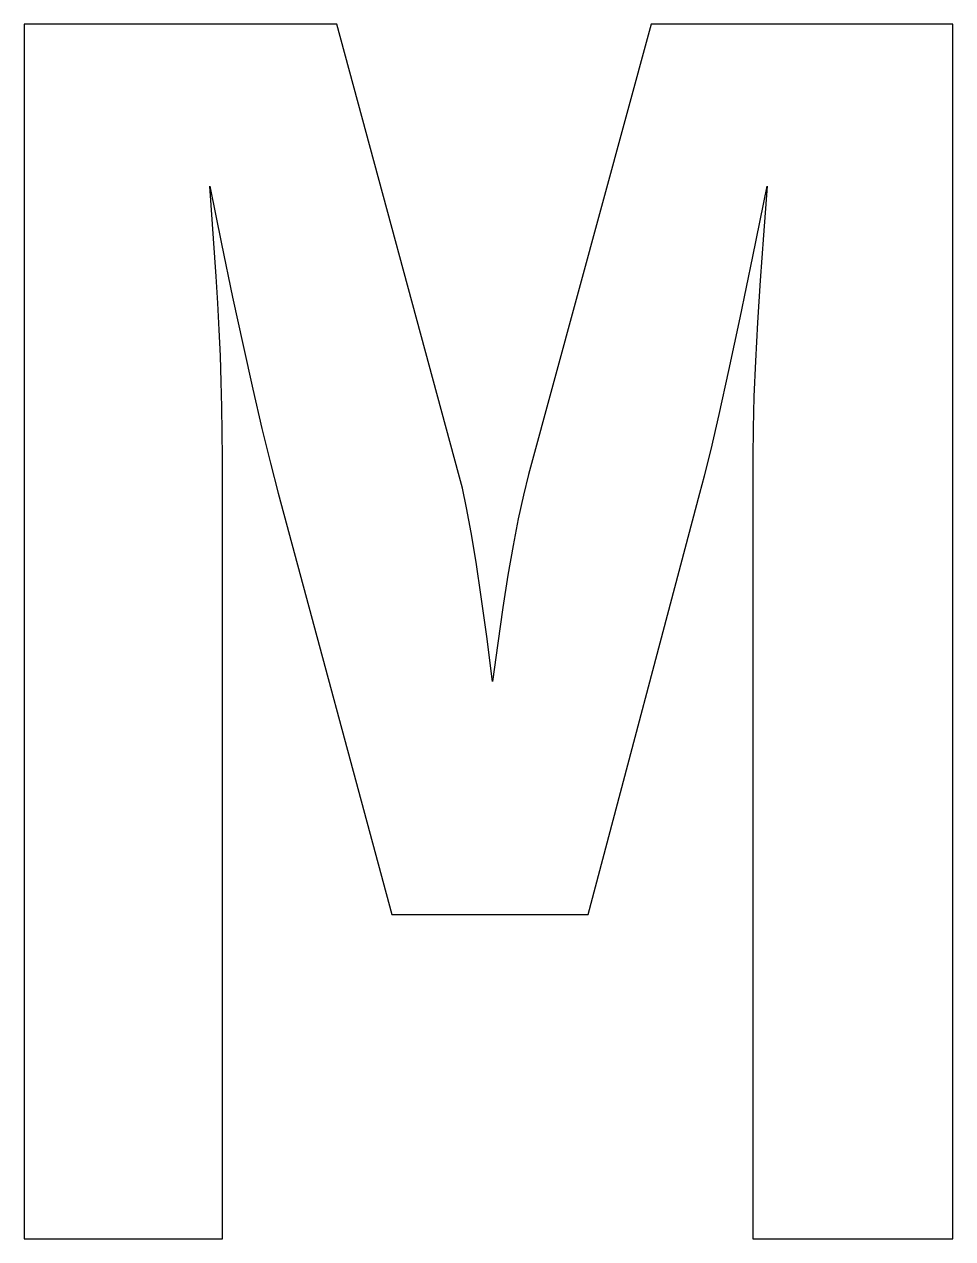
# Model space of a CAD drawing. Header units: metres. Extents: x -19.4 to 20.5, y -55.9 to -3.8.
import ezdxf

# ---------------------------------------------------------------- set-up
doc = ezdxf.new("R2010")
doc.units = ezdxf.units.M

msp = doc.modelspace()

# ---------------------------------------------------------------- linework, layer by layer
for p, q in [((-5.95807, -3.80072), (-19.3707, -3.80072)), ((-19.3707, -3.80072), (-19.3707, -55.9437)), ((-0.739731, -23.0884), (-5.95807, -3.80072)), ((7.5321, -3.80072), (2.27499, -23.1271)), ((20.4808, -3.80072), (7.5321, -3.80072)), ((20.4808, -55.9437), (20.4808, -3.80072)), ((-11.1371, -14.6233), (-11.4079, -10.7581)), ((-11.4079, -10.7581), (-10.903, -13.2327)), ((11.9008, -13.7723), (12.5185, -10.7581)), ((12.5185, -10.7581), (12.3544, -12.8509)), ((12.3544, -12.8509), (12.2155, -14.8001)), ((-10.903, -13.2327), (-10.4266, -15.51)), ((11.351, -16.4095), (11.9008, -13.7723)), ((-11.0654, -15.7759), (-11.1371, -14.6233)), ((12.2155, -14.8001), (12.102, -16.6058)), ((-10.4266, -15.51), (-9.9785, -17.5902)), ((-11.0048, -16.9143), (-11.0654, -15.7759)), ((10.869, -18.6695), (11.351, -16.4095)), ((12.102, -16.6058), (12.0136, -18.2679)), ((-10.9551, -18.0385), (-11.0048, -16.9143)), ((-9.9785, -17.5902), (-9.55881, -19.4731)), ((-10.9165, -19.1484), (-10.9551, -18.0385)), ((10.4548, -20.5525), (10.869, -18.6695)), ((12.0136, -18.2679), (11.9505, -19.7865)), ((-10.889, -20.2441), (-10.9165, -19.1484)), ((-9.55881, -19.4731), (-9.16751, -21.1589)), ((11.9505, -19.7865), (11.9126, -21.1615)), ((-10.8724, -21.3257), (-10.889, -20.2441)), ((10.1085, -22.0583), (10.4548, -20.5525)), ((-10.8669, -22.393), (-10.8724, -21.3257)), ((-9.16751, -21.1589), (-8.8046, -22.6474)), ((11.9126, -21.1615), (11.9, -22.393)), ((-10.8669, -55.9437), (-10.8669, -22.393)), ((9.83006, -23.1871), (10.1085, -22.0583)), ((11.9, -22.393), (11.9, -55.9437)), ((-8.8046, -22.6474), (-8.47006, -23.9388)), ((-0.56778, -23.7156), (-0.739731, -23.0884)), ((2.27499, -23.1271), (2.05415, -24.0185)), ((9.61945, -23.9388), (9.83006, -23.1871)), ((-8.47006, -23.9388), (-3.59999, -42.0283)), ((-0.383209, -24.559), (-0.56778, -23.7156)), ((4.82631, -42.0283), (9.61945, -23.9388)), ((2.05415, -24.0185), (1.83333, -25.0361)), ((-0.186005, -25.6184), (-0.383209, -24.559)), ((1.83333, -25.0361), (1.61249, -26.18)), ((0.023834, -26.894), (-0.186005, -25.6184)), ((1.61249, -26.18), (1.39165, -27.45)), ((0.246307, -28.3857), (0.023834, -26.894)), ((1.39165, -27.45), (1.17082, -28.8463)), ((0.481415, -30.0935), (0.246307, -28.3857)), ((1.17082, -28.8463), (0.949982, -30.3687)), ((0.729156, -32.0174), (0.481415, -30.0935)), ((0.949982, -30.3687), (0.729156, -32.0174)), ((-3.59999, -42.0283), (4.82631, -42.0283)), ((-19.3707, -55.9437), (-10.8669, -55.9437)), ((11.9, -55.9437), (20.4808, -55.9437))]:
    msp.add_line(p, q)

doc.saveas('drawing.dxf')
